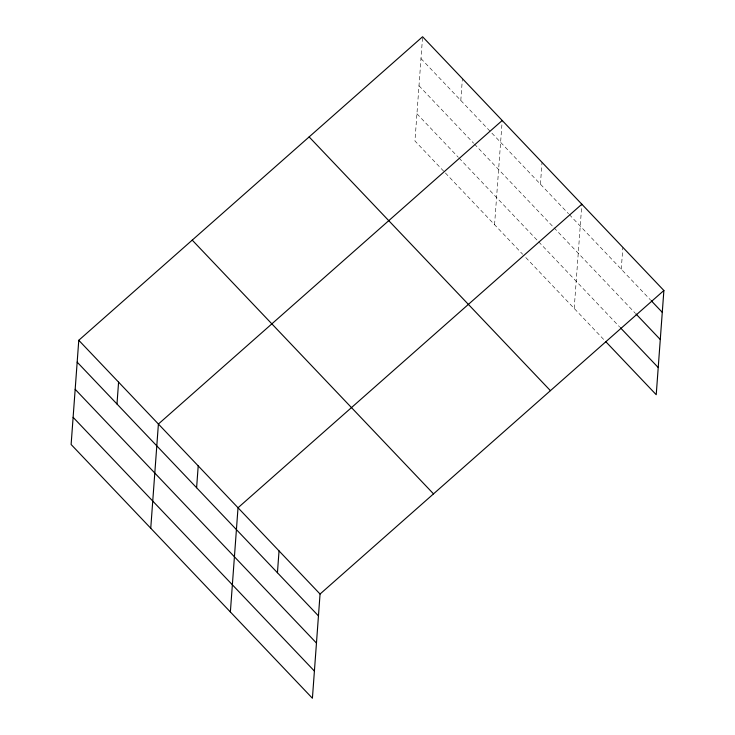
<?xml version="1.0" encoding="UTF-8"?>
<svg xmlns="http://www.w3.org/2000/svg" width="735" height="735" viewBox="0 0 735 735"><rect width="100%" height="100%" fill="white"/><g stroke="black" fill="none" stroke-linecap="round" stroke-linejoin="round"><path stroke-width="0.55" stroke-dasharray="3.67 2.76" d="M422.515 37.843L414.944 140.964L444.601 172.155M460.799 100.456L462.407 78.617M494.563 224.699L502.216 120.485M540.427 184.2L542.026 162.352M574.191 308.434L581.844 204.22M621.259 269.203L622.857 247.364M420.99 58.589L568.532 213.747M569.313 214.574L650.447 299.898M418.996 85.774L473.634 143.242M474.415 144.06L553.262 226.977M554.043 227.795L635.04 312.972M416.938 113.778L458.309 157.29M459.09 158.108L537.937 241.025M538.718 241.852L619.568 326.882M445.382 172.982L522.668 254.255M525.791 257.535L604.161 339.956"/><path stroke-width="1.1" d="M78.774 340.287L71.12 444.5L312.412 698.25L320.056 594.036L663.88 290.5L422.588 36.75L78.774 340.287L320.056 594.036M116.984 404.002L118.583 382.163M150.749 528.235L158.402 424.031L502.216 120.485M196.603 487.737L198.211 465.898M230.367 611.979L238.021 507.766L581.844 204.22M277.435 572.74L279.043 550.901M663.88 290.5L656.226 394.713L605.741 341.619M651.228 300.725L662.272 312.338M635.83 313.808L660.278 339.524M620.358 327.709L658.22 367.528M309.132 136.921L550.423 390.662M192.23 240.125L433.521 493.874M77.166 362.135L318.457 615.884M75.172 389.311L316.463 643.061M73.114 417.324L314.405 671.064"/></g></svg>
